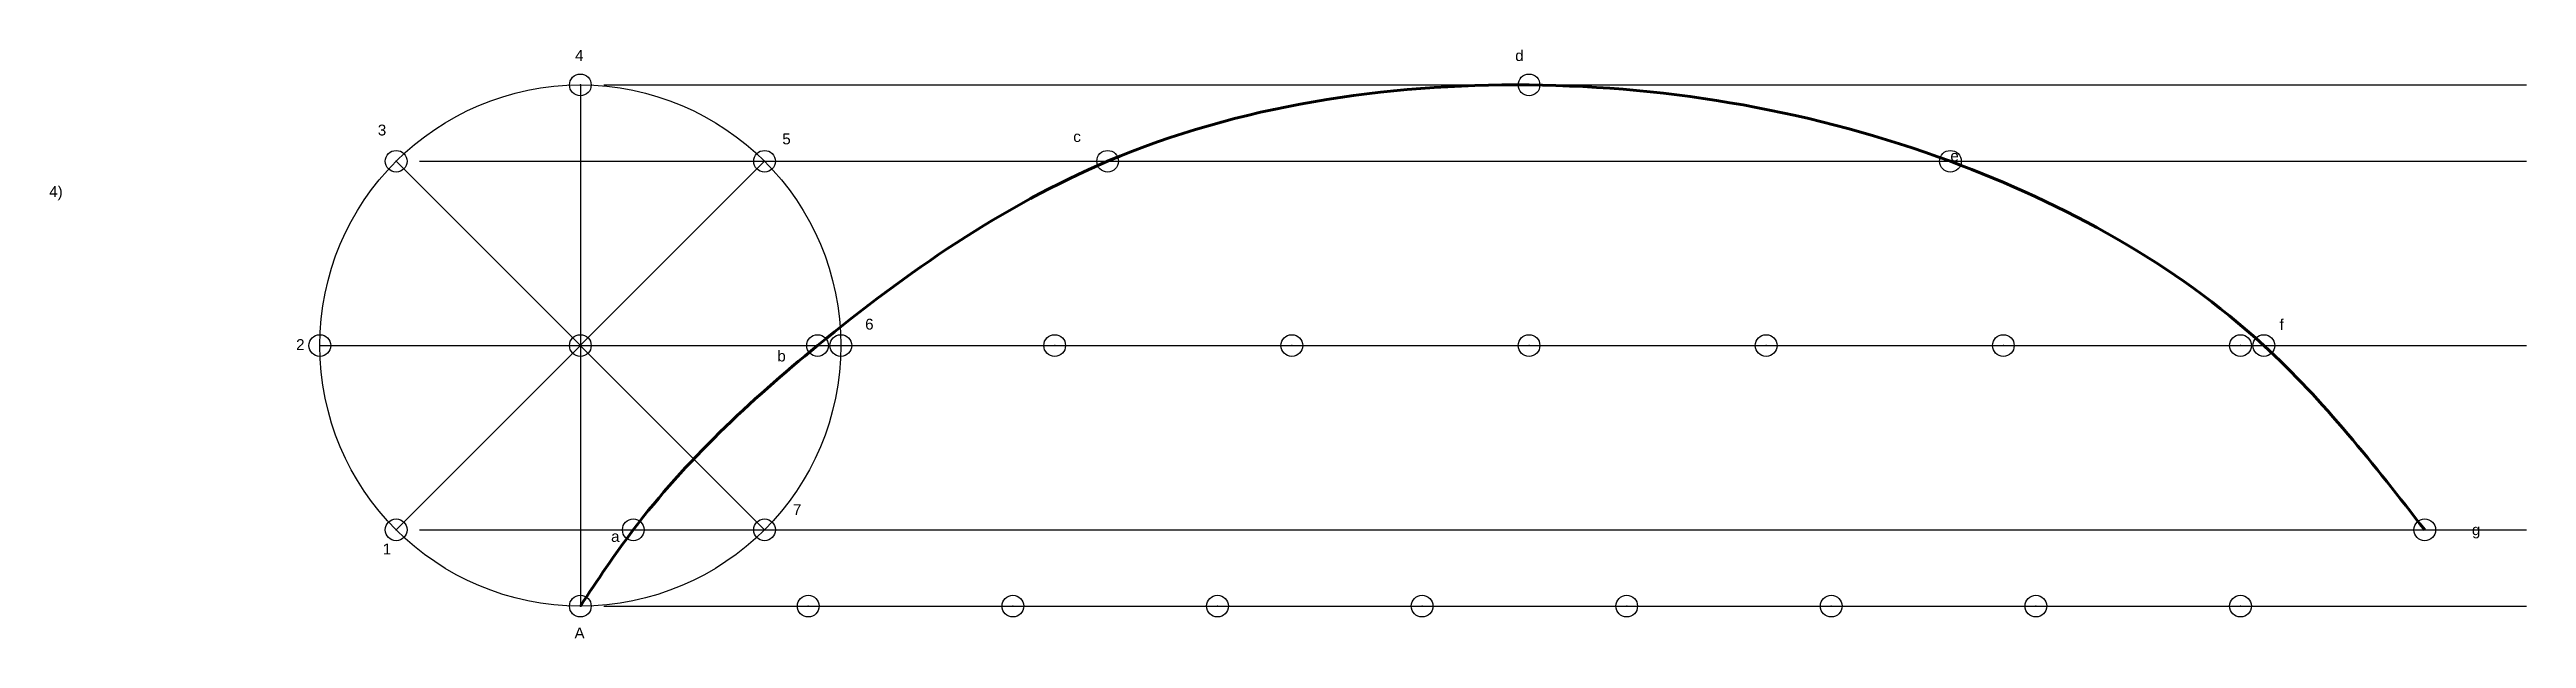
# Model space of a CAD drawing. Header units: millimetres. Extents: x 2820 to 3390, y 1934 to 2070.
import ezdxf

# ---------------------------------------------------------------- set-up
doc = ezdxf.new("R2010")
doc.units = ezdxf.units.MM
doc.header["$PDMODE"] = 32
doc.header["$PDSIZE"] = 5
doc.styles.get("Standard").update_dxf_attribs({"font": 'arial.ttf'})

msp = doc.modelspace()

# ---------------------------------------------------------------- linework, layer by layer
for p, q in [((2941.9, 2061.38), (2941.9, 1941.38)), ((2947.28, 2061.38), (3390.14, 2061.38)), ((2984.33, 2043.8), (2899.48, 1958.95)), ((2984.33, 1958.95), (2899.48, 2043.8)), ((2904.85, 2043.8), (3390.14, 2043.8)), ((2881.9, 2001.38), (3001.9, 2001.38)), ((2887.28, 2001.38), (3390.14, 2001.38)), ((2904.85, 1958.95), (3390.14, 1958.95)), ((2947.28, 1941.38), (3390.14, 1941.38))]:
    msp.add_line(p, q)
msp.add_circle((2941.9, 2001.38), 60)
at = {"color": 244, "lineweight": 70, "true_color": 0x991b1e}
msp.add_spline([(2941.9, 1941.38), (2954.1, 1958.95), (2996.53, 2001.38), (3063.35, 2043.8), (3160.4, 2061.38), (3257.45, 2043.8), (3329.65, 2001.38), (3366.7, 1958.95)], degree=3, dxfattribs=at)
for p in [(2941.9, 2061.38), (3160.4, 2061.38), (2899.48, 2043.8), (2984.33, 2043.8), (3063.35, 2043.8), (3063.35, 2043.8), (3257.45, 2043.8), (2881.9, 2001.38), (2941.9, 2001.38), (2996.53, 2001.38), (3001.9, 2001.38), (3051.15, 2001.38), (3105.77, 2001.38), (3160.4, 2001.38), (3215.02, 2001.38), (3269.65, 2001.38), (3324.27, 2001.38), (3329.65, 2001.38), (2899.48, 1958.95), (2954.1, 1958.95), (2984.33, 1958.95), (3366.7, 1958.95), (2941.9, 1941.38), (2994.4, 1941.38), (3041.53, 1941.38), (3088.65, 1941.38), (3135.77, 1941.38), (3182.9, 1941.38), (3230.02, 1941.38), (3277.15, 1941.38), (3324.27, 1941.38)]:
    msp.add_point(p)

# ---------------------------------------------------------------- texts
for s, p in [('4', (2940.68, 2066.92)), ('d', (3157.22, 2066.9)), ('3', (2895.26, 2049.75)), ('5', (2988.41, 2047.71)), ('c', (3055.44, 2048.25)), ('e', (3257.45, 2043.8)), ('2', (2876.44, 2000.35)), ('6', (3007.5, 2005.05)), ('f', (3333.27, 2004.97)), ('b', (2987.27, 1997.72)), ('7', (2990.87, 1962.33)), ('a', (2948.98, 1956.18)), ('g', (3377.58, 1957.72)), ('1', (2896.38, 1953.29)), ('A', (2940.56, 1933.94))]:
    msp.add_text(s, height=2.5).set_placement(p)
at = {"insert": (2819.57, 2038.09), "char_height": 2.5, "width": 3.0816, "attachment_point": 1}
msp.add_mtext('4)', dxfattribs=at)

doc.saveas('drawing.dxf')
